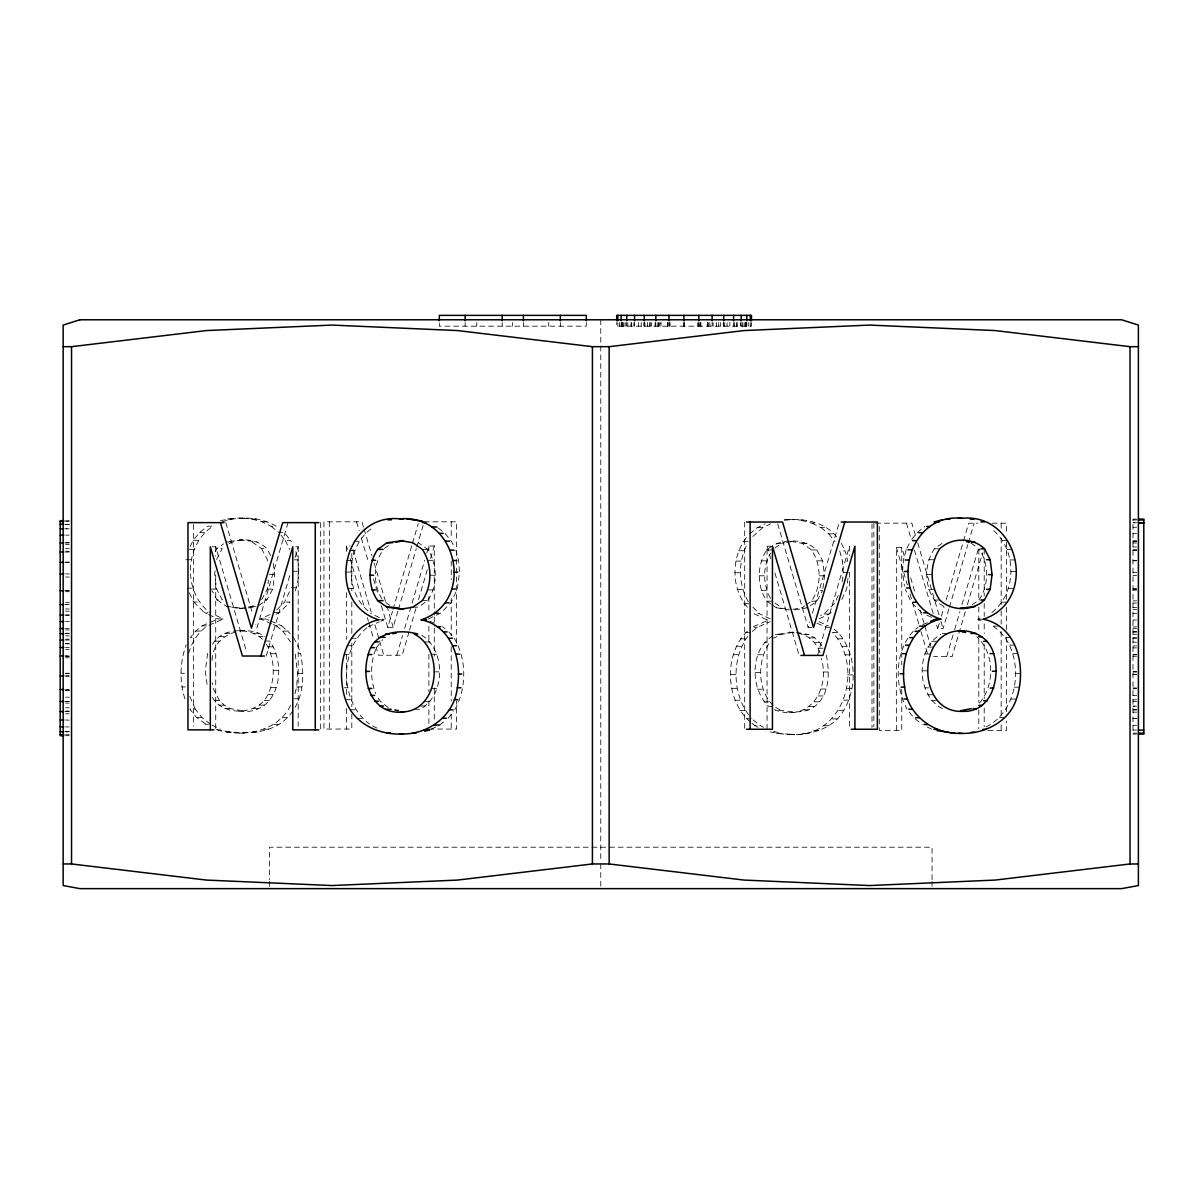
<?xml version="1.0" encoding="UTF-8"?>
<svg xmlns="http://www.w3.org/2000/svg" width="1204" height="1204" viewBox="0 0 1204 1204"><rect width="100%" height="100%" fill="white"/><g stroke="black" fill="none" stroke-linecap="round" stroke-linejoin="round"><path stroke-width="0.75" stroke-dasharray="5 3.75" d="M294.995 693.7L296.651 686.957L297.614 673.533L295.206 653.471L300.609 653.471C303.859 671.365 304.401 690.961 295.13 707.26M789.372 734.44C843.598 739.632 865.044 668.175 832.641 632.446L838.044 632.446C858.738 655.698 857.94 695.746 837.502 718.893C819.367 736.336 791.299 737.074 768.182 731.355M985.971 726.915C1022.828 709.322 1026.244 645.118 990.681 624.71M194.13 549.37L188.727 549.37L193.272 540.295L199.638 532.514L207.57 526.193L212.973 526.193C184.347 544.434 182.812 591.871 209.481 612.369M747.518 607.237C730.602 588.44 730.963 555.646 747.458 536.472M748.316 601.804C738.157 584.196 737.796 560.944 747.85 543.17M367.912 610.774C343.426 589.809 346.21 544.75 373.511 527.096M184.919 698.862C179.366 681.419 179.787 662.004 186.229 644.892M366.964 627.736C338.565 650.491 340.175 702.684 369.493 724.01M750.604 722.189C724.898 700.457 723.408 653.381 748.166 630.369M748.436 714.559C732.273 692.571 731.731 658.422 747.834 636.269M215.125 570.696L214.658 574.428L216.585 589.102L222.349 599.833L216.946 599.833L212.009 590.637M770.936 604.002L766.888 601.187C756.654 586.273 756.834 565.007 766.767 549.972C780.162 537.932 803.504 537.857 816.884 549.972L822.648 560.868L824.574 575.783L822.889 588.636M766.888 601.187L772.291 601.187C762.854 587.341 761.981 567.505 770.545 553.087M295.221 590.923C300.097 577.83 299.555 562.795 295.161 549.551M457.354 588.997L459.507 572.186L458.604 560.537L455.864 550.183M842.168 581.773L843.342 572.592L842.424 561.169L839.7 550.905L845.103 550.905L847.827 561.169L842.424 561.169M848.037 578.101L846.638 589.117L841.445 600.239M991.855 612.58C1017.47 592.895 1017.305 547.594 990.997 528.496M943.785 606.59L934.379 600.028C924.145 585.099 924.311 563.773 934.379 548.813L943.785 542.146M273.203 563.231L274.647 574.428L272.721 589.102L266.942 599.833L261.554 599.833L267.318 589.102L268.522 579.937M212.416 697.357C222.319 715.146 251.455 714.995 264.308 700.457C275.731 684.519 275.987 660.695 266.265 643.959M238.949 711.143C278.711 716.546 287.997 666.941 269.711 641.055L264.308 641.055C251.395 626.682 222.68 626.908 212.551 644.245M412.822 607.192L418.209 607.192L427.646 600.645C437.88 585.716 437.699 564.45 427.766 549.415L418.3 542.763M414.522 709.306L419.925 709.306C446.248 695.476 446.278 647.601 419.624 634.087M806.108 604.935L811.481 601.187C821.715 586.258 821.564 564.947 811.481 549.972L802.075 543.305L789.252 541.093M826.32 655.081C829.706 672.419 830.007 694.573 814.641 706.492C802.677 715.432 787.988 710.661 774.608 709.848C809.63 722.912 830.263 689.501 821.369 658.468M942.521 708.674C915.988 695.611 915.326 648.58 940.866 634.267M207.63 653.411L205.297 671.034L207.479 687.845M212.1 660.454C212.265 634.252 245.044 622.919 264.82 636.495M780.011 709.848L774.247 706.537L768.844 706.537C749.851 688.838 749.625 649.152 773.45 635.471M773.028 705.378C757.03 689.215 757.316 660.891 769.522 642.56L764.119 642.56M906.16 549.746L903.436 560.01L902.518 571.433L904.4 586.122M266.219 656.029L290.33 573.646M295.04 557.527L298.186 546.782L294.589 546.782M397.892 611.226L393.166 627.314L387.763 627.314L392.504 611.226M393.031 609.435L411.949 545.066M412.475 543.275L418.255 523.605M398.419 609.435L416.298 548.633M416.825 546.857L423.131 525.395M396.778 655.217L402.572 635.516M404.679 628.353L424.666 560.296M426.773 553.133L428.88 545.969L434.283 545.969L434.283 615.093M409.029 631.934L402.181 655.217L378.387 655.217L376.295 648.053M409.541 630.143L415.862 608.652M418.495 599.697L427.435 569.251M430.596 558.505L434.283 545.969M817.531 655.412L849.512 546.18L849.512 555.511M948.887 608.998L943.093 628.669L937.705 628.669L939.286 623.311M941.377 616.162L944.011 607.222M946.118 600.059L962.929 542.853M963.456 541.063L968.708 523.183L977.723 523.183M949.414 607.222L967.805 544.644M968.332 542.853L974.111 523.183M946.72 656.571L954.08 631.498M954.606 629.707L959.874 611.798M961.981 604.634L978.807 547.338M965.277 611.798L952.123 656.571L933.717 656.571M967.369 604.634L982.63 552.711M288.087 522.626L256.843 628.127L255.79 624.545M811.752 627.51L808.155 627.51L809.75 622.152M812.399 613.212L839.414 522.024M188.667 653.336C191.632 642.394 197.983 632.326 207.449 625.884L202.046 625.884L195.68 631.077L190.382 637.443L195.785 637.443M375.708 649.377C370.215 663.299 370.275 679.748 375.708 693.67M276.694 609.961L284.626 602.045L290.555 589.343M455.925 592.067L450.913 602.798L440.529 613.182L428.127 619.067M838.27 595.468L834.568 603.415L823.987 613.965L820.586 615.56M290.525 705.559C277.236 732.784 241.327 737.886 214.974 729.157C241.537 735.072 276.303 736.472 293.189 710.39M454.811 709.833C466.64 688.206 467.001 659.536 454.224 638.255M906.913 548.226L910.706 540.641M215.215 551.718L216.825 548.603L223.598 543.847M216.554 559.499L222.228 548.603L216.825 548.603M381.412 552.531C372.713 566.918 373.631 586.799 383.053 600.645M810.172 605.868L816.884 601.187L822.648 590.472L817.26 590.472M978.972 600.028C989.206 585.099 989.026 563.848 979.093 548.813M376.4 647.662L382.737 639.595M448.204 718.201L453.697 711.218M911.759 539.332L917.072 532.71L924.838 526.479M752.861 536.472L762.915 527.548L770.62 523.8M913.219 631.287C894.361 651.906 894.452 685.332 907.003 709.156M276.047 614.191L279.448 612.595L290.029 602.045L284.626 602.045M819.202 618.751L829.39 613.965L833.349 610.007M979.439 703.061C994.925 685.181 994.805 652.959 976.79 636.781M915.747 629.21L918.291 627.133M752.289 631.408L757.376 627.254L770.169 621.731M439.656 725.064L445.36 720.489M749.58 533.869L757.512 527.548L765.217 523.8M384.392 548.467L389.78 544.659M229.001 543.847C240.665 537.165 257.189 539.046 266.942 548.603L271.893 557.949M774.864 548.061L781.637 543.305L784.888 542.748M248.475 607.012L252.148 606.38L256.181 603.58M258.89 605.446L266.942 599.833M792.909 609.314L802.075 607.749L804.769 605.868M972.23 604.709L976.278 601.91M780.312 634.643L774.909 634.643L794.64 632.01L780.312 634.643L774.473 637.939L769.07 637.939M431.303 729.157L436.315 726.704M981.094 620.572L977.889 619.187L980.989 617.712M271.592 623.822L260.47 618.976L270.659 614.191M260.47 618.976L265.873 618.976L269.26 617.381M368.243 626.697L379.365 621.866M380.961 621.174L384.136 619.789L370.546 613.408M922.746 624.71L927.516 622.634M202.046 625.884L218.029 618.976L223.432 618.976L212.581 613.844M209.044 625.192L223.432 618.976M220.362 520.775C238.768 516.305 259.733 516.501 276.484 526.283L271.096 526.283L261.975 521.753L251.41 518.984L239.31 518.066M222.228 521.678L232.808 518.969L244.713 518.066M229.558 541.394L244.713 539.723M216.946 599.833L226.382 606.38L239.31 608.577L246.639 607.328M248.37 607.945L257.536 606.38M786.513 542.477L794.64 541.093M794.64 609.931L807.478 607.749L802.075 607.749M784.15 519.827C803.219 517.991 825.237 521.558 837.382 537.842M784.451 520.203L794.64 519.436M227.405 518.969L232.808 518.969M251.41 518.984L256.813 518.984M1136.606 519.105L1132.994 519.105L1132.994 734.109L1136.606 734.109M1132.994 520.023L1136.606 519.993M789.252 519.436L806.74 520.354M65.603 520.685L69.2 520.685M65.603 521.603L69.2 521.588M261.975 521.753L267.363 521.753M424.184 521.814L456.632 521.814L456.632 645.043M801.337 520.354L811.902 523.108L817.305 523.108M875.684 523.183L911.849 523.183L915.552 535.705M992.141 523.183L1006.574 523.183L1006.574 534.38M65.603 524.297L69.2 524.297M65.603 524.432L69.2 524.432M1132.994 527.307L1136.606 527.217M757.512 527.548L762.915 527.548M811.902 523.108L821.023 527.638L826.426 527.638M199.638 532.514L205.041 532.514M1132.994 533.538L1136.606 533.538M821.023 527.638L828.788 533.869L834.191 533.869M65.603 535.118L69.2 535.118M193.272 540.295L198.675 540.295M280.983 535.148L285.228 540.446L290.615 540.446L292.888 544.991M1002.646 540.506L1008.049 540.506M1132.994 540.746L1136.606 540.746M353.976 541.258L359.379 541.258M1132.994 541.318L1136.606 541.318M1132.994 541.469L1136.606 541.469M743.214 541.665L748.617 541.665M226.292 541.951L231.695 541.951M239.31 539.723L257.536 541.951M65.603 542.342L69.2 542.342M65.603 543.049L69.2 542.914M1132.994 542.974L1136.606 542.974M776.234 543.305L781.637 543.305M802.075 543.305L807.478 543.305M65.603 544.554L69.2 544.554M346.421 551.582L346.421 545.969L350.018 545.969M767.053 729.263L767.053 546.18L770.65 546.18M212.13 546.782L215.727 546.782L246.775 652.448M1132.994 546.992L1136.606 546.992M896.348 730.422L896.348 547.338L901.751 547.338L904.896 558.084M65.603 548.588L69.2 548.588M252.148 541.951L261.554 548.603L266.942 548.603M934.379 548.813L939.782 548.813M422.378 549.415L427.766 549.415M1007.191 549.581L1012.594 549.581M1132.994 549.641L1136.606 549.641M766.767 549.972L772.17 549.972M811.481 549.972L816.884 549.972M349.431 550.363L354.834 550.363M1132.994 550.394L1136.606 550.394M1132.994 550.574L1136.606 550.574M738.669 550.74L744.072 550.74M65.603 551.221L69.2 551.221M65.603 552.154L69.2 551.989M186.003 559.725L191.406 559.725M294.288 559.815L297.9 559.815M928.6 559.709L934.003 559.709M1009.915 559.935L1015.318 559.935M428.052 560.312L433.455 560.312M346.707 560.628L352.11 560.628M1132.994 560.537L1136.606 560.537M761.094 560.868L766.481 560.868M817.26 560.868L822.648 560.868M1132.994 560.838L1136.606 560.763M735.945 561.094L741.333 561.094M65.603 562.117L69.2 562.117M65.603 562.343L69.2 562.418M293.4 571.238L298.803 571.238M1010.833 571.569L1016.221 571.569M345.804 572.05L351.207 572.05M1132.994 572.261L1136.606 572.397M735.027 572.728L740.43 572.728M843.342 572.592L848.745 572.592M65.603 573.841L69.2 573.977M269.245 574.428L274.647 574.428M926.689 574.624L932.077 574.624M429.948 575.241L435.351 575.241M1132.994 575.452L1136.606 575.452M759.197 575.783L764.6 575.783M819.171 575.783L824.574 575.783M65.603 577.032L69.2 577.032M291.308 587.748L296.696 587.748M187.252 588.184L192.64 588.184M1008.681 588.395L1014.084 588.395M347.911 588.56L353.299 588.56M1132.994 588.771L1136.606 588.771M211.182 589.102L216.585 589.102M267.318 589.102L272.721 589.102M1132.994 589.207L1136.606 589.207M737.179 589.554L742.582 589.554M928.6 589.313L934.003 589.313M428.022 589.915L433.425 589.915M1132.994 590.126L1136.606 590.126M65.603 590.366L69.2 590.366M761.124 590.472L766.512 590.472M65.603 590.788L69.2 590.788M65.603 591.721L69.2 591.721M934.379 600.028L939.782 600.028M422.258 600.645L427.646 600.645M1132.994 600.856L1136.606 600.856M811.481 601.187L816.884 601.187M189.389 592.789L193.693 601.985L199.096 601.985M1002.24 602.181L1007.628 602.181M65.603 602.436L69.2 602.436M1132.994 603.008L1136.606 603.069M743.62 603.339L749.023 603.339M226.382 606.38L244.713 608.577M252.148 606.38L255.745 606.38M1132.994 607.418L1136.606 607.418M772.276 604.935L776.324 607.749L789.102 608.998M239.31 608.577L242.907 608.577M65.603 608.998L69.2 608.998M1132.994 609.6L1136.606 609.6M65.603 611.18L69.2 611.18M193.693 601.985L204.078 612.369L207.675 612.369M274.045 612.595L279.448 612.595M1132.994 613.619L1136.606 613.393M770.259 618.871L759.408 613.739L754.005 613.739L767.971 620.346L751.988 627.254L757.376 627.254M823.987 613.965L829.39 613.965M65.603 614.988L69.2 614.988M65.603 615.214L69.2 615.214M977.889 619.187L983.292 619.187M378.733 619.789L384.136 619.789M1132.994 620L1136.606 620M65.603 621.595L69.2 621.595M273.188 624.5L276.363 625.884L281.766 625.884L290.224 633.635M993.887 626.095L999.275 626.095M1132.994 626.908L1136.606 626.908M829.902 627.254L826.305 627.254L816.764 623.1M1132.994 628.337L1136.606 628.337M65.603 628.503L69.2 628.503M65.603 629.918L69.2 629.918M239.31 630.64L244.713 630.64M195.68 631.077L201.068 631.077M276.363 625.884L282.714 631.077L288.117 631.077M1132.994 631.664L1136.606 631.664M1132.994 632.115L1136.606 632.115M745.607 632.446L751.01 632.446M65.603 633.244L69.2 633.244M224.982 633.274L230.37 633.274M253.623 633.244L259.01 633.244M65.603 633.695L69.2 633.695M942.311 633.439L947.714 633.439M1132.994 634.267L1136.606 634.297M803.55 634.613L808.953 634.613L814.747 637.864L819.653 642.409L823.536 648.219L818.133 648.219C813.769 640.167 805.852 633.65 796.401 633.304M65.603 635.847L69.2 635.893M219.143 636.57L224.531 636.57M259.417 636.495L263.014 636.495M1005.536 637.638L1010.939 637.638M1132.994 637.593L1136.606 637.518M809.344 637.864L814.747 637.864M351.207 638.255L356.61 638.255M1132.994 638.466L1136.606 638.466M740.325 638.812L745.727 638.812M837.924 638.812L843.327 638.812M65.603 639.189L69.2 639.113M65.603 640.046L69.2 640.046M214.192 641.19L219.595 641.19M931.61 641.25L937.013 641.25M425.012 642.003L430.415 642.003M1132.994 642.078L1136.606 642.214M814.25 642.409L819.653 642.409M65.603 643.658L69.2 643.658M65.603 643.794L69.2 643.794M1009.689 645.088L1015.092 645.088M347.008 645.765L352.396 645.765M1132.994 645.976L1136.606 645.916M736.171 646.247L741.559 646.247M842.138 646.322L847.541 646.322M268.206 646.849L273.609 646.849M927.727 647.06L933.115 647.06M65.603 647.496L69.2 647.571M1132.994 647.887L1136.606 647.887M65.603 649.468L69.2 649.468M270.99 653.712L276.378 653.712M1012.669 653.531L1018.057 653.531M924.943 653.922L930.346 653.922M431.574 654.223L436.962 654.223M343.998 654.284L349.401 654.284M1132.994 654.434L1136.606 654.359M733.206 654.705L738.594 654.705M1132.994 654.75L1136.606 654.75M757.572 654.765L762.975 654.765M845.148 654.841L850.536 654.841M1132.994 656.24L1136.606 656.24M65.603 656.331L69.2 656.331M65.603 657.82L69.2 657.82M273.203 670.613L278.606 670.613M922.716 670.824L928.118 670.824M1132.994 671.636L1136.606 671.636M433.907 671.847L439.309 671.847M823.145 671.982L828.548 671.982M1132.994 672.058L1136.606 672.058M755.224 672.389L760.627 672.389M65.603 673.232L69.2 673.232M180.886 673.262L184.483 673.262M297.614 673.533L303.017 673.533M1015.032 673.457L1020.435 673.457M65.603 673.638L69.2 673.638M1132.994 674.285L1136.606 674.285M1132.994 674.556L1136.606 674.556M730.828 674.616L736.231 674.616M847.541 674.887L852.944 674.887M65.603 675.865L69.2 675.865M65.603 676.136L69.2 676.136M181.894 686.942L185.491 686.942M296.651 686.957L302.038 686.957M1014.024 687.153L1019.427 687.153M270.99 687.65L276.378 687.65M344.359 687.77L347.956 687.77M924.943 687.86L928.54 687.86M1132.994 687.981L1136.606 687.966M731.836 688.312L737.224 688.312M846.578 688.312L851.981 688.312M431.724 688.658L437.112 688.658M1132.994 688.869L1136.606 688.673M820.917 689.019L826.32 689.019M757.421 689.215L762.824 689.215M65.603 689.546L69.2 689.561M65.603 690.268L69.2 690.268M65.603 690.449L69.2 690.449M268.206 694.588L273.609 694.588M927.727 694.783L933.115 694.783M1132.994 695.611L1136.606 695.611M818.133 695.942L823.536 695.942M65.603 697.191L69.2 697.191M293.746 698.756L299.149 698.756M1011.014 699.072L1016.402 699.072M345.458 699.569L350.861 699.569M1132.994 699.885L1136.606 699.78M843.688 700.126L849.091 700.126M734.846 700.231L740.249 700.231M214.071 700.532L219.474 700.532L224.305 705.168L230.069 708.494L244.352 711.143M264.308 700.457L269.711 700.457M931.61 700.668L937.013 700.668M65.603 701.375L69.2 701.375M425.132 701.345L430.535 701.345M65.603 701.465L69.2 701.465M1132.994 701.481L1136.606 701.556M763.998 701.887L769.401 701.887M814.25 701.827L819.653 701.827M65.603 703.076L69.2 703.136M218.917 705.168L224.305 705.168M259.296 705.138L264.699 705.138M420.286 705.98L425.689 705.98M809.239 706.492L814.641 706.492M65.603 707.741L69.2 707.786M224.681 708.494L230.069 708.494M253.412 708.479L258.8 708.479M210.339 724.251L201.79 717.388L195.198 709.021L189.796 709.021L196.402 717.388L208.292 725.892M1132.994 709.517L1136.606 709.502M350.289 709.773L355.677 709.773M803.339 709.833L808.742 709.833M1132.994 710.044L1136.606 709.984M739.738 710.375L745.141 710.375M838.857 710.315L844.26 710.315M65.603 711.082L69.2 711.097M65.603 711.624L69.2 711.564M1132.994 712.166L1136.606 712.166M788.891 712.512L794.279 712.512M65.603 713.761L69.2 713.761M196.402 717.388L201.79 717.388M282.157 717.539L287.56 717.539M999.531 717.599L1004.934 717.599M357.046 718.352L362.434 718.352M1132.994 718.412L1136.606 718.412M1132.994 718.562L1136.606 718.562M746.329 718.758L751.732 718.758M832.099 718.893L837.502 718.893M65.603 720.007L69.2 720.142M204.951 724.251L208.548 724.251M273.699 724.341L279.102 724.341M1132.994 725.275L1136.606 725.365M752.033 723.333L754.878 725.621L760.281 725.621L763.622 727.246M823.641 725.696L829.029 725.696M65.603 726.945L69.2 726.87M263.751 729.188L269.154 729.188M428.88 729.052L456.632 729.052L456.632 701.044M1132.994 730.076L1136.606 730.076M987.942 730.422L1006.574 730.422L1006.574 721.076M813.693 730.557L819.096 730.557M65.603 731.656L69.2 731.656M65.603 731.806L69.2 731.806M226.457 732.092L231.86 732.092M252.328 732.107L257.731 732.107M239.43 733.086L244.833 733.086M1132.994 733.131L1136.606 733.131M776.399 733.462L794.76 734.44M802.27 733.477L807.673 733.477M65.603 734.711L69.2 734.711M65.603 735.689L69.2 735.689M776.324 607.749L789.252 609.931M796.431 632.326L808.953 634.613M789.252 632.01L794.61 632.973M773.585 731.355L781.802 733.462M429.768 621.174L437.759 624.635M818.976 621.731L828.518 625.869M265.873 618.976L269.049 620.361M270.629 621.053L281.766 625.884M926.975 615.199L932.062 617.592M204.078 612.369L207.178 613.844M208.728 614.582L218.029 618.976M927.2 726.96L932.167 729.398M754.878 725.621L758.219 727.246M372.563 725.952L377.529 728.39M212.009 725.079L220.362 729.157M388.245 707.621L380.283 701.27L376.4 695.4M774.985 603.069L781.727 607.749M385.747 602.512L389.78 605.326M970.981 543.094L977.738 547.865M438.346 528.059L444.968 533.327L451.319 541.108L454.359 547.158M915.175 718.863L922.219 724.537M753.162 719.902L760.281 725.621M271.096 526.283L278.861 532.514L284.264 532.514L290.615 540.446M442.56 626.697L445.104 628.774M834.237 629.331L838.044 632.446M921.873 612.806L911.293 602.256L905.363 589.539M752.921 607.237L759.408 613.739M448.926 631.904L453.156 636.991M282.714 631.077L290.525 641.958M828.788 533.869L835.155 541.815M909.261 712.015L913.761 717.734M293.4 637.443L297.599 644.953L300.609 653.471M261.554 548.603L267.318 559.499L267.8 563.231M219.474 700.532L212.882 687.845L212.22 682.803M841.31 543.32L845.103 550.905M285.228 540.446L289.773 549.551M195.198 709.021L189.449 695.461M818.133 648.219L820.917 655.081M917.674 542.853L940.459 619.729M940.986 621.52L943.093 628.669M906.446 523.183L911.217 539.272M914.393 550.002L933.461 614.371M936.637 625.102L937.705 628.669M363.503 527.186L361.907 521.814L323.936 521.814L323.936 729.052L351.809 729.052L351.809 714.107M364.029 528.977L371.976 555.796M374.098 562.945L386.273 604.062M386.815 605.853L393.166 627.314M356.519 521.814L359.168 530.753M361.275 537.917L368.695 562.945M373.466 579.034L378.237 595.122M381.412 605.853L387.763 627.314M777.679 523.815L808.155 627.51M767.053 546.18L770.726 558.716M774.94 573.029L799.14 655.412M225.825 522.626L252.629 613.814M910.66 577.785L915.371 593.888M920.097 610.007L924.296 624.334M924.807 626.125L930.587 645.826M896.348 547.338L907.364 584.933M909.983 593.888L918.893 624.334M920.985 631.498L928.329 656.571M352.862 549.551L371.208 612.234M374.88 624.771L379.079 639.098M379.591 640.889L383.79 655.217M346.421 545.969L347.459 549.551M350.078 558.505L364.767 608.652M367.386 617.607L368.424 621.189M368.951 622.98L373.676 639.098M1006.574 541.845L1006.574 599.727M1006.574 607.192L1006.574 629.602M1006.574 637.067L1006.574 711.745M1001.171 523.183L1001.171 528.782M1001.171 538.113L1001.171 609.058M1001.171 610.925L1001.171 624.003M1001.171 631.468L1001.171 715.477M1001.171 724.808L1001.171 730.422M984.21 549.205L984.21 595.905M984.21 603.385L984.21 616.463M984.21 623.928L984.21 633.274M984.21 644.486L984.21 698.651M984.21 707.997L984.21 726.674M978.807 549.205L978.807 599.637M978.807 607.117L978.807 631.408M978.807 638.872L978.807 702.399M978.807 709.863L978.807 728.54M932.062 879.612L932.062 847.21L269.5 847.21L269.5 879.612M932.062 881.418L932.062 886.821M901.751 547.338L901.751 665.029M901.751 689.32L901.751 730.422L879.266 730.422L879.266 523.183M873.878 523.183L873.878 726.689M871.997 523.89L871.997 727.382M849.512 572.321L849.512 729.263M751.477 322.582L751.477 326.179L616.704 326.179L616.704 322.582M750.318 322.582L750.318 326.179M748.737 322.582L748.737 326.179M746.826 322.582L746.826 326.179M746.615 322.582L746.615 326.179M745.577 322.582L745.577 326.179M745.306 322.582L745.306 326.179M744.689 522.024L744.689 729.263M744.132 322.582L744.132 326.179M742.416 322.582L742.416 326.179M741.182 322.582L741.182 326.179M740.505 322.582L740.505 326.179M737.179 322.582L737.179 326.179M736.697 322.582L736.697 326.179M734.41 322.582L734.41 326.179M733.567 322.582L733.567 326.179M729.82 322.582L729.82 326.179M727.05 322.582L727.05 326.179M724.703 322.582L724.703 326.179M723.694 322.582L723.694 326.179M723.303 322.582L723.303 326.179M720.594 322.582L720.669 326.179M718.713 322.582L718.713 326.179M716.5 322.582L716.53 326.179M713.024 322.582L713.174 326.179M712.121 322.582L712.121 326.179M709.833 322.582L709.969 326.179M708.584 322.582L708.584 326.179M707.576 322.582L707.576 326.179M707.305 322.582L707.305 326.179M700.924 322.582L700.924 326.179M700.577 322.582L700.577 326.179M699.042 322.582L699.042 326.179M698.847 322.582L698.937 326.179M697.763 322.582L697.763 326.179M684.429 322.582L684.429 326.179M684.022 322.582L684.022 326.179M683.887 322.582L683.887 326.179M670.056 322.582L670.056 326.179M669.198 322.582L669.198 326.179M668.988 322.582L668.988 326.179M667.738 322.582L667.738 326.179M667.498 322.582L667.498 326.179M659.596 322.582L659.596 326.179M658.347 322.582L658.347 326.179M657.851 322.582L657.851 326.179M655.789 322.582L655.789 326.179M655.142 322.582L655.142 326.179M651.68 322.582L651.68 326.179M650.657 322.582L650.657 326.179M649.453 322.582L649.453 326.179M647.451 322.582L647.331 326.179M644.877 322.582L644.877 326.179M644.306 322.582L644.306 326.179M643.899 322.582L643.899 326.179M641.235 322.582L641.235 326.179M638.346 322.582L638.346 326.179M634.538 322.582L634.538 326.179M633.906 322.582L633.906 326.179M631.694 322.582L631.694 326.179M631.001 322.582L631.001 326.179M627.811 322.582L627.811 326.179M626.727 322.582L626.727 326.179M625.764 322.582L625.764 326.179M623.988 322.582L623.988 326.179M622.95 322.582L622.95 326.179M622.603 322.582L622.603 326.179M621.565 322.582L621.565 326.179M621.159 322.582L621.159 326.179M619.473 322.582L619.473 326.179M617.818 322.582L617.818 326.179M600.781 319.782L600.781 344.178M600.781 346.06L600.781 861.929M600.781 863.78L600.781 886.972M586.303 322.582L586.303 326.179L439.309 326.179L439.309 322.582M560.342 322.582L560.342 326.179M548.693 322.582L548.693 326.179M523.424 322.582L523.424 326.179M512.603 322.582L512.603 326.179M502.188 322.582L502.188 326.179M476.784 322.582L476.784 326.179M465.12 322.582L465.12 326.179M451.229 521.814L451.229 538.624M451.229 561.019L451.229 579.696M451.229 598.373L451.229 635.712M451.229 646.909L451.229 701.044M451.229 714.122L451.229 729.052M434.283 616.96L434.283 626.306M434.283 628.172L434.283 656.195M434.283 687.951L434.283 721.587M428.88 545.969L428.88 553.449M428.88 596.416L428.88 613.227M428.88 626.306L428.88 643.117M428.88 654.329L428.88 691.683M428.88 701.029L428.88 725.32M351.809 553.449L351.809 590.803M351.809 602.015L351.809 633.771M351.809 643.117L351.809 706.628M346.421 592.669L346.421 639.384M346.421 654.329L346.421 695.43M346.421 708.509L346.421 729.052M329.339 521.814L329.339 729.052M320.67 522.626L320.67 729.865M298.186 546.782L298.186 726.132M269.5 881.418L269.5 886.821M215.727 546.782L215.727 556.128M215.727 574.805L215.727 729.865M193.362 524.492L193.362 726.132M1136.606 522.777L1132.994 522.702L1136.606 522.852M69.2 528.797L65.603 528.797L69.2 528.887M69.2 604.589L65.603 604.589L69.2 604.664M69.2 656.014L65.603 655.939L69.2 656.09M1136.606 706.161L1132.994 706.161L1136.606 706.206M660.936 326.179L660.936 322.582L660.8 326.179"/><path stroke-width="1.5" d="M399.773 733.898C427.315 735.614 454.39 715.974 457.309 687.755C462.366 660.379 451.801 626.02 421.174 619.789C476.107 602.045 457.896 513.28 399.894 518.879C342.357 512.648 323.936 602.783 378.733 619.789C343.561 627.419 335.525 669.951 345.458 699.569C353.254 723.664 379.395 735.614 403.37 733.898M961.891 733.281C934.424 735.042 907.395 715.311 904.686 687.153C899.749 659.792 910.329 625.523 940.866 619.187C886.069 602.181 904.475 512.046 962.011 518.277C1020.014 512.678 1038.224 601.428 983.292 619.187C1018.629 626.697 1026.621 669.469 1016.402 699.072C1008.47 723.122 982.283 734.952 958.294 733.281M403.49 609.39L387.056 607.192L377.65 600.645C367.416 585.716 367.581 564.39 377.65 549.415L387.056 542.763L403.49 540.536M403.852 711.955C371.238 715.823 360.613 680.14 368.213 654.524C373.36 632.266 399.096 628.563 417.833 634.087M990.139 589.313L992.066 574.624L990.17 559.709L984.496 548.813C972.561 537.255 951.687 537.18 939.782 548.813C929.699 563.773 929.533 585.099 939.782 600.028C951.732 611.466 972.411 611.436 984.375 600.028L990.139 589.313L986.543 589.313M962.011 630.851C916.063 629 916.53 713.325 962.372 711.353C992.292 712.753 1000.84 676.798 993.691 653.606C989.327 637.879 974.021 629.707 958.414 630.851M260.817 656.029L292.783 546.782L292.783 729.865L318.864 729.865M844.817 522.024L813.558 627.51L782.54 522.024L746.495 522.024M930.692 621.249L935.463 619.187L940.866 619.187M935.719 521.498L942.762 519.646M424.711 731.234L429.632 729.97L424.229 729.97M400.255 711.955C439.626 713.144 445.39 649.257 414.221 634.087M960.551 710.691L971.252 708.689M392.775 633.725L396.357 633.078M396.131 542.131L399.788 541.484M399.894 609.39L412.822 607.192L422.258 600.645C432.492 585.716 432.296 564.45 422.378 549.415L412.912 542.763L399.894 540.536M960.31 608.155L974.939 606.59M63.165 346.677L71.533 346.677L206.351 330.573L331.973 325.08L457.595 330.573L592.413 346.677L609.149 346.677L743.967 330.573L869.589 325.08L995.226 330.573L1130.029 346.677L1138.397 346.677M1138.397 863.96L1130.029 863.96L995.226 880.064L869.589 885.557L743.967 880.064L609.149 863.96L592.413 863.96L457.595 880.064L331.973 885.557L206.351 880.064L71.533 863.96L63.165 863.96M958.414 518.277L962.011 518.277M399.894 518.879L403.49 518.879M946.314 519.195L949.926 519.195M970.319 519.18L973.916 519.18M1138.397 519.105L1143.8 519.105L1143.8 734.109L1138.397 734.109M387.793 519.812L391.39 519.812M411.798 519.782L422.484 521.136M1138.397 520.023L1143.8 520.023M63.797 520.685L60.2 520.685L60.2 735.689L63.797 735.689M60.2 521.588L63.797 521.588M841.22 522.024L877.385 522.024L877.385 729.263L851.318 729.263M933.958 521.949L939.361 521.949M980.899 521.889L984.496 521.889M422.378 522.491L425.975 522.491M224.019 522.626L187.975 522.626L187.975 729.865L213.921 729.865M318.864 522.626L282.699 522.626L251.44 628.127L220.422 522.626M60.2 524.297L63.797 524.297M926.629 526.479L930.24 526.479M431.634 527.006L437.022 527.006M60.2 528.797L63.797 528.797M918.863 532.71L922.46 532.71M439.565 533.327L443.162 533.327M60.2 535.118L63.797 535.118M912.497 540.641L916.109 540.641M445.931 541.108L449.528 541.108M971.432 542.146L975.029 542.146M387.056 542.763L392.459 542.763M60.2 542.914L63.797 542.914M980.899 548.813L984.496 548.813M377.65 549.415L383.053 549.415M907.951 549.746L911.563 549.746M450.477 550.183L454.074 550.183M60.2 551.989L63.797 551.989M986.573 559.709L990.17 559.709M905.227 560.01L908.824 560.01M371.885 560.312L375.482 560.312M453.201 560.537L456.798 560.537M60.2 562.343L63.797 562.343M904.324 571.433L907.921 571.433M454.104 572.186L457.701 572.186M60.2 573.977L63.797 573.977M988.469 574.624L992.066 574.624M369.959 575.241L373.556 575.241M906.431 587.958L910.028 587.958M451.952 588.997L455.563 588.997M371.885 589.915L375.482 589.915M60.2 590.788L63.797 590.788M980.778 600.028L984.375 600.028M377.65 600.645L383.053 600.645M913.099 602.256L916.695 602.256M445.51 602.798L449.107 602.798M60.2 604.589L63.797 604.589M387.056 607.192L392.459 607.192M923.679 612.806L927.276 612.806M435.126 613.182L438.723 613.182M60.2 614.988L63.797 614.988M421.174 619.789L426.577 619.789M60.2 621.595L63.797 621.595M919.555 626.095L924.958 626.095M437.157 626.697L440.754 626.697M60.2 628.503L63.797 628.503M915.01 631.287L918.607 631.287M443.523 631.904L447.135 631.904M60.2 633.695L63.797 633.695M970.951 633.485L976.354 633.485M385.596 634.057L389.193 634.057M978.581 636.781L982.193 636.781M379.787 637.307L385.19 637.307M909.727 637.638L913.324 637.638M448.821 638.255L452.418 638.255M60.2 640.046L63.797 640.046M983.533 641.386L987.145 641.386M374.895 641.867L378.492 641.867M905.528 645.163L909.125 645.163M452.975 645.705L456.572 645.705M60.2 647.496L63.797 647.496M370.998 647.662L374.594 647.662M902.518 653.682L906.115 653.682M990.094 653.606L993.691 653.606M455.94 654.148L459.537 654.148M368.213 654.524L371.825 654.524M800.946 655.412L822.934 655.412L854.915 546.18L854.915 729.263M60.2 655.939L63.797 655.939M264.413 656.029L242.425 656.029L210.324 546.782L210.324 729.865M992.427 671.23L996.039 671.23M366.001 671.426L369.598 671.426M900.11 673.728L903.707 673.728M458.318 674.074L461.915 674.074M60.2 675.865L63.797 675.865M901.074 687.153L904.686 687.153M457.309 687.755L460.906 687.755M990.245 688.056L993.842 688.056M368.213 688.462L371.825 688.462M60.2 689.546L63.797 689.546M370.998 695.4L374.594 695.4M903.978 698.967L907.575 698.967M454.284 699.674L457.881 699.674M983.653 700.728L987.265 700.728M374.895 701.27L378.492 701.27M60.2 701.465L63.797 701.465M978.807 705.378L982.419 705.378M379.907 705.95L383.504 705.95M973.058 708.689L976.655 708.689M908.809 709.156L912.406 709.156M385.807 709.291L391.195 709.291M449.408 709.833L453.005 709.833M60.2 711.624L63.797 711.624M915.567 717.734L919.164 717.734M442.801 718.201L446.413 718.201M60.2 720.007L63.797 720.007M924.025 724.537L927.622 724.537M434.253 725.064L439.656 725.064M60.2 726.87L63.797 726.87M746.495 729.263L772.441 729.263L772.441 546.18L804.543 655.412M933.973 729.398L937.57 729.398M982.765 729.353L986.362 729.353M1138.397 730.076L1143.8 730.076M60.2 731.761L63.797 731.761M948.993 732.303L937.058 730.647M971.267 732.303L974.864 732.303M386.875 732.92L390.472 732.92M412.746 732.905L416.343 732.905M1138.397 733.131L1143.8 733.131M60.2 734.711L63.797 734.711M950.964 732.86L954.652 733.146M406.997 519.014L410.398 519.27M394.295 607.508L399.788 608.441M966.376 541.589L969.626 542.146M961.996 631.829L965.578 632.491M394.807 709.954L398.434 710.631M1130.029 346.677L1130.029 863.96M751.477 320.776L751.477 315.373L616.704 315.373L616.704 320.776M750.318 315.373L750.318 320.776M750.092 522.024L750.092 729.263M746.826 315.373L746.826 320.776M741.182 315.373L741.182 320.776M733.567 315.373L733.567 320.776M723.694 315.373L723.694 320.776M712.121 315.373L712.121 320.776M698.847 315.373L698.847 320.776M683.887 315.373L683.887 320.776M668.988 315.373L668.988 320.776M655.789 315.373L655.789 320.776M644.306 315.373L644.306 320.776M634.538 315.373L634.538 320.776M626.727 315.373L626.727 320.776M621.159 315.373L621.159 320.776M617.818 315.373L617.818 320.776M609.149 346.677L609.149 863.96M592.413 346.677L592.413 863.96M586.303 320.776L586.303 315.373L439.309 315.373L439.309 320.776M560.342 315.373L560.342 320.776M523.424 315.373L523.424 320.776M502.188 315.373L502.188 320.776M465.12 315.373L465.12 320.776M315.267 522.626L315.267 729.865M71.533 346.677L71.533 863.96M79.885 319.782L63.165 325.08L63.165 885.557L79.885 888.627L1121.676 888.627L1138.397 885.557L1138.397 325.08L1121.676 319.782L79.885 319.782M1143.8 522.777L1138.397 522.777L1143.8 522.852"/></g></svg>
